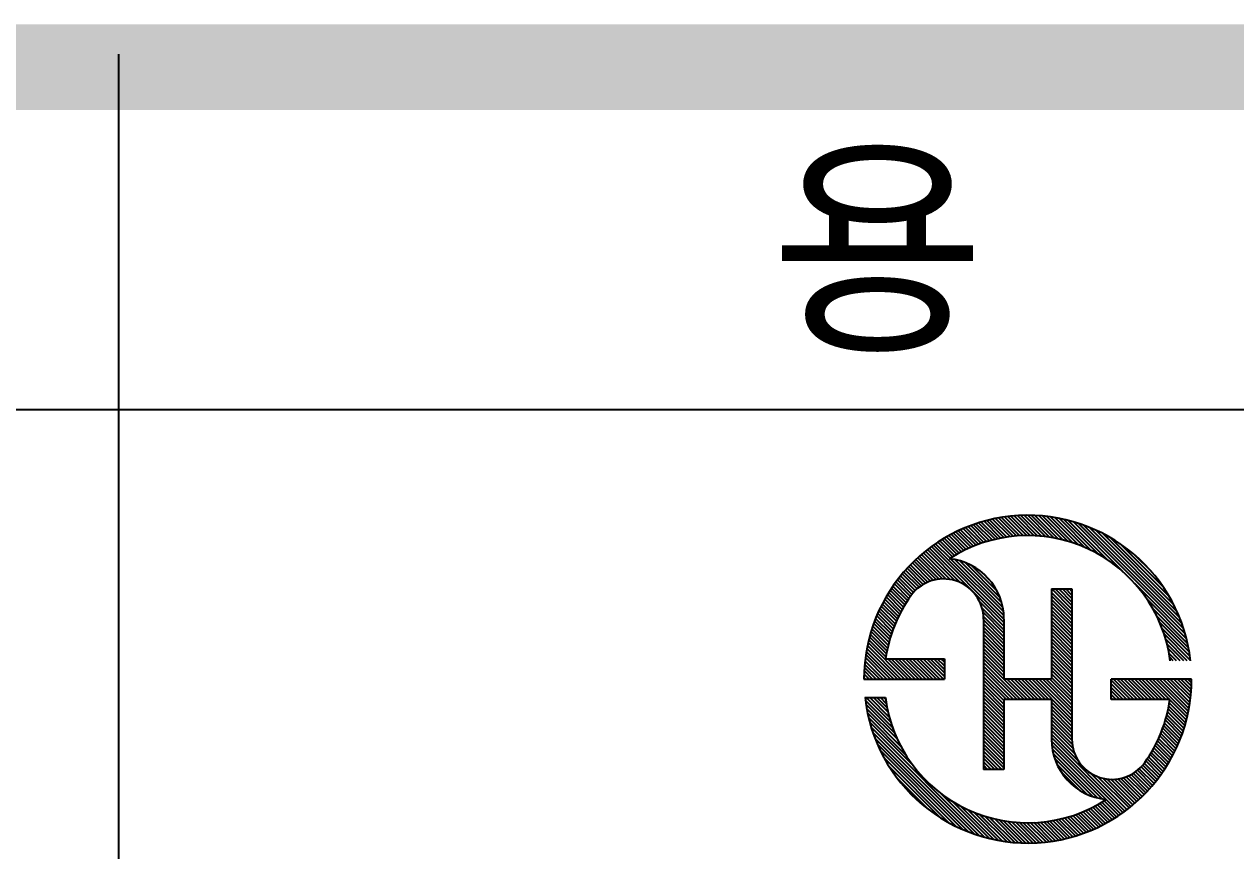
# Model space of a CAD drawing. Extents: x -20 to 861, y -20 to 614.
# Drawn here: x 310.05 to 338.33, y 28.31 to 47.6 of the extents above; entities that cross this region are included whole.
import ezdxf

# ---------------------------------------------------------------- set-up
doc = ezdxf.new("R2010")
doc.units = 0
doc.header["$LTSCALE"] = 10
doc.header["$MEASUREMENT"] = 0
doc.layers.add('2', color=2, linetype='CONTINUOUS')
doc.styles.add('ZOOMING', font='romanc.shx', dxfattribs={"bigfont": 'whgtxt.shx'})

msp = doc.modelspace()

# ---------------------------------------------------------------- linework, layer by layer
at = {"layer": '2'}
for p, q in [((312.25, 46.9), (312.25, 16.6)), ((312.25, 38.6), (42.25, 38.6)), ((822.25, 38.6), (312.25, 38.6)), ((332.578, 35.546), (332.201, 35.923)), ((332.643, 35.564), (332.263, 35.944)), ((332.709, 35.58), (332.325, 35.964)), ((332.777, 35.595), (332.389, 35.983)), ((332.846, 35.609), (332.453, 36.002)), ((332.916, 35.622), (332.518, 36.019)), ((332.987, 35.633), (332.584, 36.036)), ((333.06, 35.643), (332.652, 36.051)), ((333.135, 35.651), (332.72, 36.066)), ((333.21, 35.658), (332.789, 36.079)), ((333.288, 35.663), (332.86, 36.091)), ((333.367, 35.667), (332.932, 36.102)), ((333.448, 35.668), (333.005, 36.112)), ((333.531, 35.668), (333.079, 36.12)), ((333.617, 35.665), (333.155, 36.127)), ((333.704, 35.66), (333.232, 36.133)), ((333.794, 35.653), (333.31, 36.137)), ((333.887, 35.643), (333.39, 36.14)), ((333.983, 35.629), (333.472, 36.141)), ((334.083, 35.612), (333.556, 36.14)), ((334.187, 35.592), (333.641, 36.137)), ((334.295, 35.566), (333.729, 36.132)), ((334.408, 35.535), (333.819, 36.125)), ((334.528, 35.498), (333.911, 36.116)), ((334.656, 35.453), (334.005, 36.103)), ((334.795, 35.397), (334.103, 36.088)), ((334.948, 35.327), (334.204, 36.07)), ((335.122, 35.235), (334.309, 36.048)), ((335.337, 35.102), (334.417, 36.022)), ((335.703, 34.819), (334.531, 35.992)), ((337.113, 33.493), (334.65, 35.955)), ((331.925, 35.289), (331.577, 35.637)), ((331.98, 35.317), (331.63, 35.667)), ((332.036, 35.344), (331.684, 35.696)), ((332.092, 35.37), (331.738, 35.724)), ((332.15, 35.396), (331.793, 35.752)), ((332.208, 35.42), (331.849, 35.778)), ((332.267, 35.443), (331.906, 35.804)), ((332.327, 35.466), (331.963, 35.83)), ((332.388, 35.488), (332.022, 35.854)), ((332.45, 35.508), (332.081, 35.878)), ((332.514, 35.528), (332.141, 35.901)), ((337.069, 33.618), (334.776, 35.912)), ((337.018, 33.753), (334.91, 35.861)), ((336.956, 33.898), (335.055, 35.798)), ((336.879, 34.057), (335.215, 35.721)), ((332.918, 33.635), (331.178, 35.375)), ((332.918, 33.718), (331.225, 35.41)), ((332.915, 33.803), (331.274, 35.444)), ((331.663, 35.137), (331.323, 35.478)), ((331.714, 35.169), (331.372, 35.511)), ((331.766, 35.2), (331.422, 35.544)), ((331.818, 35.231), (331.473, 35.576)), ((331.871, 35.26), (331.525, 35.607)), ((336.779, 34.239), (335.397, 35.622)), ((336.639, 34.462), (335.62, 35.482)), ((331.267, 34.623), (330.82, 35.07)), ((331.335, 34.639), (330.863, 35.111)), ((331.407, 34.649), (330.906, 35.15)), ((331.485, 34.654), (330.95, 35.189)), ((331.569, 34.652), (330.994, 35.228)), ((331.663, 34.641), (331.039, 35.265)), ((331.771, 34.616), (331.085, 35.303)), ((331.904, 34.566), (331.131, 35.339)), ((332.907, 33.894), (331.681, 35.119)), ((332.891, 33.992), (331.78, 35.103)), ((332.865, 34.101), (331.889, 35.077)), ((336.367, 34.817), (335.974, 35.21)), ((330.935, 34.46), (330.579, 34.816)), ((330.983, 34.494), (330.618, 34.86)), ((331.034, 34.526), (330.657, 34.903)), ((331.087, 34.555), (330.697, 34.946)), ((331.144, 34.582), (330.738, 34.988)), ((331.204, 34.604), (330.779, 35.03)), ((332.824, 34.225), (332.012, 35.036)), ((332.755, 34.376), (332.164, 34.968)), ((332.584, 34.63), (332.418, 34.797)), ((330.7, 34.198), (330.361, 34.538)), ((330.734, 34.247), (330.396, 34.586)), ((330.769, 34.295), (330.431, 34.633)), ((330.807, 34.34), (330.467, 34.68)), ((330.847, 34.383), (330.504, 34.726)), ((330.89, 34.422), (330.541, 34.771)), ((337.149, 33.374), (335.976, 34.546)), ((330.514, 33.889), (330.166, 34.236)), ((330.543, 33.942), (330.197, 34.288)), ((330.573, 33.995), (330.228, 34.339)), ((330.603, 34.047), (330.26, 34.39)), ((330.635, 34.098), (330.293, 34.44)), ((330.667, 34.149), (330.327, 34.489)), ((334.03, 34.422), (334.506, 34.422)), ((334.03, 34.422), (334.03, 32.316)), ((334.506, 33.867), (334.03, 34.342)), ((334.506, 33.784), (334.03, 34.26)), ((334.506, 33.949), (334.033, 34.422)), ((334.506, 34.032), (334.116, 34.422)), ((334.506, 34.115), (334.198, 34.422)), ((334.506, 34.197), (334.281, 34.422)), ((334.506, 34.28), (334.364, 34.422)), ((334.506, 34.363), (334.447, 34.422)), ((334.506, 34.422), (334.506, 30.914)), ((330.381, 33.608), (330.023, 33.965)), ((330.406, 33.666), (330.05, 34.021)), ((330.431, 33.723), (330.078, 34.076)), ((330.458, 33.779), (330.107, 34.13)), ((330.485, 33.834), (330.136, 34.183)), ((332.918, 33.552), (332.353, 34.117)), ((332.918, 33.469), (332.404, 33.983)), ((334.506, 33.701), (334.03, 34.177)), ((334.506, 33.618), (334.03, 34.094)), ((334.506, 33.536), (334.03, 34.012)), ((337.18, 33.26), (336.26, 34.18)), ((337.206, 33.151), (336.392, 33.965)), ((330.271, 33.304), (329.899, 33.676)), ((330.291, 33.367), (329.923, 33.735)), ((330.312, 33.429), (329.947, 33.794)), ((330.334, 33.489), (329.971, 33.852)), ((330.357, 33.549), (329.997, 33.909)), ((332.918, 33.387), (332.429, 33.876)), ((332.918, 33.304), (332.44, 33.782)), ((332.442, 33.719), (332.442, 30.211)), ((332.918, 33.221), (332.442, 33.697)), ((332.918, 33.719), (332.918, 32.316)), ((334.506, 33.453), (334.03, 33.929)), ((334.506, 33.37), (334.03, 33.846)), ((334.506, 33.288), (334.03, 33.763)), ((334.506, 33.205), (334.03, 33.681)), ((337.228, 33.047), (336.484, 33.79)), ((330.202, 33.043), (329.815, 33.429)), ((330.217, 33.11), (329.835, 33.492)), ((330.234, 33.176), (329.855, 33.554)), ((330.252, 33.241), (329.877, 33.616)), ((332.918, 33.139), (332.442, 33.614)), ((332.918, 33.056), (332.442, 33.532)), ((332.918, 32.973), (332.442, 33.449)), ((334.506, 33.122), (334.03, 33.598)), ((334.506, 33.04), (334.03, 33.515)), ((334.506, 32.957), (334.03, 33.433)), ((337.246, 32.946), (336.554, 33.637)), ((337.261, 32.848), (336.61, 33.499)), ((330.514, 32.316), (329.731, 33.1)), ((330.597, 32.316), (329.746, 33.168)), ((330.162, 32.834), (329.761, 33.235)), ((330.174, 32.905), (329.778, 33.301)), ((330.187, 32.975), (329.796, 33.365)), ((332.918, 32.89), (332.442, 33.366)), ((332.918, 32.808), (332.442, 33.284)), ((332.918, 32.725), (332.442, 33.201)), ((332.918, 32.642), (332.442, 33.118)), ((334.506, 32.874), (334.03, 33.35)), ((334.506, 32.791), (334.03, 33.267)), ((334.506, 32.709), (334.03, 33.185)), ((334.506, 32.626), (334.03, 33.102)), ((337.273, 32.753), (336.655, 33.371)), ((337.197, 32.746), (336.693, 33.251)), ((337.115, 32.746), (336.723, 33.137)), ((330.184, 32.316), (329.682, 32.818)), ((330.266, 32.316), (329.693, 32.89)), ((330.349, 32.316), (329.704, 32.961)), ((330.432, 32.316), (329.717, 33.031)), ((332.918, 32.56), (332.442, 33.035)), ((332.918, 32.477), (332.442, 32.953)), ((332.918, 32.394), (332.442, 32.87)), ((334.506, 32.543), (334.03, 33.019)), ((334.506, 32.461), (334.03, 32.936)), ((334.506, 32.378), (334.03, 32.854)), ((337.032, 32.746), (336.749, 33.029)), ((336.949, 32.746), (336.77, 32.926)), ((336.867, 32.746), (336.787, 32.826)), ((329.935, 32.316), (329.659, 32.592)), ((330.018, 32.316), (329.666, 32.669)), ((330.101, 32.316), (329.673, 32.744)), ((330.156, 32.792), (331.528, 32.792)), ((330.68, 32.316), (330.204, 32.792)), ((330.763, 32.316), (330.287, 32.792)), ((330.845, 32.316), (330.369, 32.792)), ((330.928, 32.316), (330.452, 32.792)), ((331.011, 32.316), (330.535, 32.792)), ((331.093, 32.316), (330.618, 32.792)), ((331.176, 32.316), (330.7, 32.792)), ((331.259, 32.316), (330.783, 32.792)), ((331.341, 32.316), (330.866, 32.792)), ((331.424, 32.316), (330.948, 32.792)), ((331.507, 32.316), (331.031, 32.792)), ((331.528, 32.378), (331.114, 32.792)), ((331.528, 32.461), (331.196, 32.792)), ((331.528, 32.544), (331.279, 32.792)), ((331.528, 32.626), (331.362, 32.792)), ((331.528, 32.709), (331.445, 32.792)), ((331.528, 32.792), (331.527, 32.792)), ((331.528, 32.792), (331.528, 32.316)), ((333.389, 31.841), (332.442, 32.787)), ((333.306, 31.841), (332.442, 32.705)), ((333.223, 31.841), (332.442, 32.622)), ((333.141, 31.841), (332.442, 32.539)), ((334.506, 32.295), (334.03, 32.771)), ((334.506, 32.212), (334.03, 32.688)), ((334.506, 32.13), (334.03, 32.606)), ((329.687, 32.316), (329.65, 32.354)), ((329.65, 32.316), (331.528, 32.316)), ((329.77, 32.316), (329.651, 32.435)), ((329.853, 32.316), (329.655, 32.515)), ((333.058, 31.841), (332.442, 32.457)), ((332.975, 31.841), (332.442, 32.374)), ((332.918, 31.815), (332.442, 32.291)), ((334.03, 32.316), (332.918, 32.316)), ((333.471, 31.841), (332.996, 32.316)), ((333.554, 31.841), (333.078, 32.316)), ((333.637, 31.841), (333.161, 32.316)), ((333.72, 31.841), (333.244, 32.316)), ((333.802, 31.841), (333.326, 32.316)), ((333.885, 31.841), (333.409, 32.316)), ((333.968, 31.841), (333.492, 32.316)), ((334.506, 31.385), (333.575, 32.316)), ((334.506, 31.468), (333.657, 32.316)), ((334.506, 31.551), (333.74, 32.316)), ((334.506, 31.634), (333.823, 32.316)), ((334.506, 31.716), (333.905, 32.316)), ((334.506, 31.799), (333.988, 32.316)), ((334.506, 32.047), (334.03, 32.523)), ((334.506, 31.964), (334.03, 32.44)), ((334.506, 31.882), (334.03, 32.357)), ((335.42, 31.841), (335.42, 32.316)), ((337.298, 32.316), (335.42, 32.316)), ((335.87, 31.841), (335.42, 32.291)), ((335.953, 31.841), (335.477, 32.316)), ((336.035, 31.841), (335.559, 32.316)), ((336.118, 31.841), (335.642, 32.316)), ((336.201, 31.841), (335.725, 32.316)), ((336.283, 31.841), (335.808, 32.316)), ((336.366, 31.841), (335.89, 32.316)), ((336.449, 31.841), (335.973, 32.316)), ((336.532, 31.841), (336.056, 32.316)), ((336.614, 31.841), (336.138, 32.316)), ((336.697, 31.841), (336.221, 32.316)), ((336.78, 31.841), (336.304, 32.316)), ((337.209, 31.494), (336.387, 32.316)), ((337.223, 31.563), (336.469, 32.316)), ((337.236, 31.632), (336.552, 32.316)), ((337.248, 31.703), (336.635, 32.316)), ((337.259, 31.774), (336.717, 32.316)), ((337.269, 31.847), (336.8, 32.316)), ((337.278, 31.922), (336.883, 32.316)), ((337.285, 31.997), (336.966, 32.316)), ((337.29, 32.074), (337.048, 32.316)), ((337.294, 32.153), (337.131, 32.316)), ((337.297, 32.233), (337.214, 32.316)), ((337.298, 32.315), (337.296, 32.316)), ((332.918, 31.733), (332.442, 32.208)), ((332.918, 31.65), (332.442, 32.126)), ((332.918, 31.567), (332.442, 32.043)), ((332.918, 31.484), (332.442, 31.96)), ((335.787, 31.841), (335.42, 32.208)), ((335.704, 31.841), (335.42, 32.125)), ((335.622, 31.841), (335.42, 32.043)), ((335.539, 31.841), (335.42, 31.96)), ((329.674, 31.887), (330.15, 31.887)), ((330.316, 31.191), (329.681, 31.827)), ((330.367, 31.058), (329.695, 31.73)), ((330.275, 31.315), (329.704, 31.887)), ((330.241, 31.432), (329.786, 31.887)), ((330.212, 31.543), (329.869, 31.887)), ((330.189, 31.649), (329.952, 31.887)), ((330.17, 31.751), (330.034, 31.887)), ((330.155, 31.849), (330.117, 31.887)), ((332.918, 31.402), (332.442, 31.878)), ((332.918, 31.319), (332.442, 31.795)), ((332.918, 31.236), (332.442, 31.712)), ((332.918, 31.841), (332.918, 30.211)), ((334.03, 31.841), (332.918, 31.841)), ((334.03, 31.841), (334.03, 30.914)), ((334.506, 31.303), (334.03, 31.779)), ((334.506, 31.22), (334.03, 31.696)), ((335.456, 31.841), (335.42, 31.877)), ((336.792, 31.841), (335.42, 31.841)), ((337.159, 31.296), (336.766, 31.689)), ((337.177, 31.361), (336.779, 31.759)), ((337.193, 31.427), (336.79, 31.83)), ((330.43, 30.912), (329.712, 31.631)), ((330.512, 30.748), (329.732, 31.528)), ((330.623, 30.554), (329.756, 31.421)), ((332.918, 31.154), (332.442, 31.629)), ((332.918, 31.071), (332.442, 31.547)), ((332.918, 30.988), (332.442, 31.464)), ((334.506, 31.137), (334.03, 31.613)), ((334.506, 31.055), (334.03, 31.53)), ((334.506, 30.972), (334.03, 31.448)), ((337.08, 31.044), (336.704, 31.42)), ((337.101, 31.106), (336.721, 31.486)), ((337.121, 31.168), (336.737, 31.552)), ((337.141, 31.231), (336.752, 31.62)), ((330.803, 30.291), (329.784, 31.31)), ((332.35, 28.661), (329.818, 31.193)), ((332.918, 30.906), (332.442, 31.381)), ((332.918, 30.823), (332.442, 31.299)), ((332.918, 30.74), (332.442, 31.216)), ((332.918, 30.657), (332.442, 31.133)), ((334.506, 30.889), (334.03, 31.365)), ((334.513, 30.799), (334.03, 31.282)), ((334.531, 30.699), (334.03, 31.2)), ((334.568, 30.579), (334.03, 31.117)), ((336.987, 30.806), (336.623, 31.17)), ((337.012, 30.864), (336.645, 31.231)), ((337.035, 30.923), (336.666, 31.293)), ((337.058, 30.983), (336.685, 31.356)), ((332.228, 28.701), (329.858, 31.07)), ((332.097, 28.748), (329.906, 30.94)), ((332.918, 30.575), (332.442, 31.051)), ((332.918, 30.492), (332.442, 30.968)), ((332.918, 30.409), (332.442, 30.885)), ((334.651, 30.413), (334.03, 31.034)), ((335.743, 29.238), (334.03, 30.951)), ((335.695, 29.203), (334.03, 30.868)), ((336.853, 30.526), (336.501, 30.878)), ((336.881, 30.581), (336.528, 30.935)), ((336.909, 30.636), (336.553, 30.992)), ((336.936, 30.692), (336.577, 31.05)), ((336.962, 30.749), (336.601, 31.11)), ((331.958, 28.806), (329.963, 30.8)), ((331.805, 28.875), (330.033, 30.648)), ((332.918, 30.327), (332.442, 30.802)), ((332.918, 30.244), (332.442, 30.72)), ((332.868, 30.211), (332.442, 30.637)), ((332.785, 30.211), (332.442, 30.554)), ((335.646, 29.169), (334.036, 30.78)), ((335.212, 29.521), (334.049, 30.685)), ((335.108, 29.542), (334.07, 30.581)), ((336.669, 30.215), (336.327, 30.557)), ((336.701, 30.265), (336.358, 30.608)), ((336.733, 30.316), (336.388, 30.661)), ((336.764, 30.367), (336.418, 30.714)), ((336.794, 30.42), (336.446, 30.768)), ((336.824, 30.473), (336.474, 30.823)), ((331.634, 28.964), (330.121, 30.477)), ((331.433, 29.082), (330.24, 30.275)), ((332.703, 30.211), (332.442, 30.472)), ((332.62, 30.211), (332.442, 30.389)), ((332.537, 30.211), (332.442, 30.306)), ((334.992, 29.576), (334.103, 30.464)), ((334.855, 29.63), (334.157, 30.328)), ((336.46, 29.927), (336.119, 30.269)), ((336.496, 29.974), (336.158, 30.312)), ((336.532, 30.021), (336.194, 30.358)), ((336.567, 30.068), (336.228, 30.407)), ((336.602, 30.116), (336.262, 30.456)), ((336.636, 30.165), (336.295, 30.506)), ((331.163, 29.269), (330.426, 30.006)), ((332.454, 30.211), (332.442, 30.223)), ((332.918, 30.211), (332.442, 30.211)), ((334.671, 29.731), (334.258, 30.144)), ((335.79, 29.274), (334.94, 30.124)), ((335.837, 29.31), (335.106, 30.04)), ((335.883, 29.346), (335.226, 30.003)), ((335.928, 29.384), (335.327, 29.985)), ((335.973, 29.422), (335.416, 29.979)), ((336.017, 29.46), (335.497, 29.98)), ((336.06, 29.5), (335.573, 29.988)), ((336.103, 29.54), (335.643, 30)), ((336.145, 29.58), (335.708, 30.017)), ((336.187, 29.621), (335.77, 30.038)), ((336.228, 29.663), (335.829, 30.062)), ((336.268, 29.706), (335.884, 30.09)), ((336.308, 29.749), (335.936, 30.12)), ((336.347, 29.792), (335.986, 30.153)), ((336.385, 29.837), (336.033, 30.189)), ((336.423, 29.882), (336.077, 30.227)), ((332.467, 28.627), (331.448, 29.646)), ((332.578, 28.599), (331.712, 29.465)), ((335.497, 29.071), (335.152, 29.415)), ((335.547, 29.103), (335.204, 29.446)), ((335.597, 29.136), (335.256, 29.477)), ((332.685, 28.574), (331.905, 29.354)), ((332.788, 28.554), (332.069, 29.273)), ((332.887, 28.537), (332.215, 29.21)), ((332.984, 28.524), (332.348, 29.159)), ((334.893, 28.765), (334.524, 29.133)), ((334.951, 28.789), (334.586, 29.155)), ((335.009, 28.814), (334.647, 29.177)), ((335.066, 28.84), (334.707, 29.199)), ((335.123, 28.866), (334.765, 29.223)), ((335.178, 28.893), (334.823, 29.248)), ((335.233, 28.921), (334.88, 29.274)), ((335.287, 28.95), (334.936, 29.301)), ((335.341, 28.979), (334.992, 29.328)), ((335.393, 29.009), (335.046, 29.356)), ((335.445, 29.04), (335.1, 29.385)), ((333.077, 28.513), (332.473, 29.118)), ((333.169, 28.504), (332.59, 29.083)), ((333.257, 28.498), (332.701, 29.055)), ((333.344, 28.494), (332.807, 29.032)), ((333.429, 28.492), (332.908, 29.013)), ((333.511, 28.492), (333.006, 28.997)), ((333.592, 28.494), (333.101, 28.985)), ((333.672, 28.497), (333.193, 28.976)), ((333.75, 28.502), (333.282, 28.97)), ((333.826, 28.508), (333.368, 28.966)), ((333.901, 28.516), (333.453, 28.965)), ((333.975, 28.525), (333.535, 28.965)), ((334.047, 28.535), (333.615, 28.968)), ((334.118, 28.547), (333.694, 28.972)), ((334.189, 28.56), (333.77, 28.978)), ((334.257, 28.573), (333.846, 28.985)), ((334.325, 28.588), (333.919, 28.994)), ((334.392, 28.604), (333.991, 29.005)), ((334.458, 28.621), (334.062, 29.017)), ((334.523, 28.639), (334.132, 29.03)), ((334.587, 28.658), (334.2, 29.044)), ((334.65, 28.677), (334.267, 29.06)), ((334.712, 28.698), (334.333, 29.077)), ((334.773, 28.72), (334.398, 29.095)), ((334.833, 28.742), (334.462, 29.113))]:
    msp.add_line(p, q, dxfattribs=at)
at = {"layer": '2', "const_width": 2}
msp.add_lwpolyline([(42.25, 46.6), (822.25, 46.6)], dxfattribs=at)
at = {"layer": '2'}
for centre, radius, start, end in [((333.474, 32.316), 3.824, 6.4513, 180), ((333.474, 32.316), 3.352, 7.3653, 123.1189), ((331.506, 33.719), 1.412, 0, 84.4653), ((331.506, 33.719), 0.936, 0, 144.5206), ((333.474, 32.316), 3.352, 144.5206, 171.8388), ((333.474, 32.316), 3.824, 186.4513, 0), ((333.474, 32.316), 3.352, 187.3653, 303.1189), ((333.474, 32.316), 3.352, 324.5206, 351.8388), ((335.441, 30.914), 1.412, 180, 264.4653), ((335.441, 30.914), 0.936, 180, 324.5206)]:
    msp.add_arc(centre, radius, start, end, dxfattribs=at)

# ---------------------------------------------------------------- texts
at = {"layer": '2', "insert": (327.467, 44.369), "char_height": 4, "attachment_point": 1, "style": 'ZOOMING'}
msp.add_mtext('\\f돋움체|b0|i0|c129|p49;용        역        회        사 ', dxfattribs=at)

doc.saveas('drawing.dxf')
